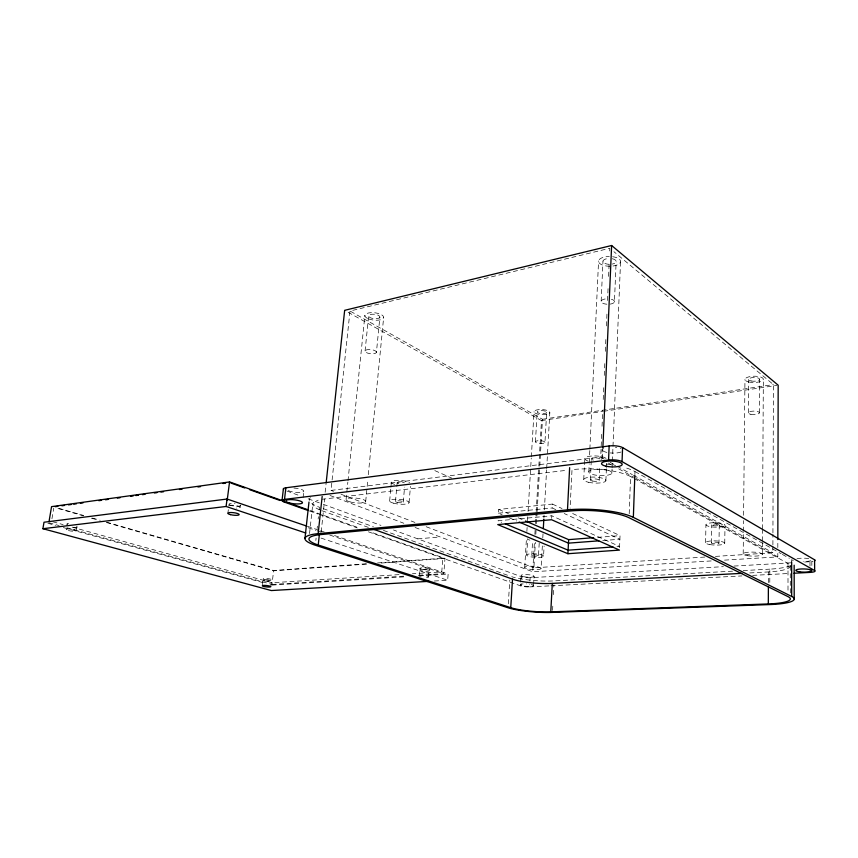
<?xml version="1.0" encoding="UTF-8"?>
<svg xmlns="http://www.w3.org/2000/svg" width="858" height="858" viewBox="0 0 858 858"><rect width="100%" height="100%" fill="white"/><g stroke="black" fill="none" stroke-linecap="round" stroke-linejoin="round"><path stroke-width="0.64" stroke-dasharray="4.29 3.22" d="M724.517 560.135L777.798 556.906L777.809 552.906M777.82 547.586L777.831 540.926M768.393 582.603L768.446 571.943A34.331 6.95 1.5 0 0 787.998 563.47L787.998 592.642M769.787 582.367L769.84 569.144A38.117 7.819 1.5 0 0 790.744 565.615M715.454 556.392L772.865 552.777L772.886 546.106M772.897 544.766L772.929 534.094M772.929 532.754L773.423 384.588L613.931 251.705M762.333 554.322L762.408 542.288M762.408 540.948L762.472 530.255M762.483 528.914L763.341 379.182M759.427 412.816L759.652 379.29M748.315 412.88L748.626 379.429M743.2 553.914L743.414 532.614M743.425 531.284L743.532 520.634M743.586 515.315L744.959 379.526M724.742 543.275L724.999 525.203A9.535 2.231 1.5 0 0 711.261 522.844A9.535 2.231 1.5 0 0 710.177 526.662A9.535 2.231 1.5 0 0 724.978 525.321M718.983 543.103A3.829 0.847 1.7 0 0 713.288 542.202A3.829 0.847 1.7 0 0 713.202 543.661A3.829 0.847 1.7 0 0 718.983 543.103L719.261 525.021M711.336 542.91L711.647 524.892M705.608 542.706L705.941 524.71M634.877 474.377L634.974 471.546A46.697 12.763 2.5 0 0 623.712 467.256M629.204 513.77L630.566 476.555A42.063 11.347 2.6 0 0 572.018 469.669L570.077 508.344M619.562 547.694L620.034 535.628L570.388 512.451M611.904 473.101A11.583 3.196 2.4 0 0 595.409 469.315A11.583 3.196 2.4 0 0 593.79 474.774A11.583 3.196 2.4 0 0 611.904 473.101L612.065 469.09M612.119 467.76L612.344 462.408M612.398 461.068L612.944 447.704M612.998 446.364L620.538 261.872M605.887 480.609L606.381 468.8M606.434 467.481L606.606 463.545M610.135 304.107A6.671 2.735 0.9 0 0 614.435 301.898L616.13 261.711M599.227 480.266L599.86 465.84M604.214 459.019L600.697 457.057L601.694 434.309M602.048 426.276L602.745 410.221M603.217 399.506L603.796 386.132M604.268 375.418L604.911 360.703M605.319 351.33L605.962 336.604M606.424 325.901L607.014 312.516M607.539 300.472L608.129 287.087M608.59 276.383L609.18 262.998M609.706 250.954L609.824 248.273L350 311.025L331.006 490.411L333.515 491.366M601.726 459.588L602.166 449.463M602.413 458.429L602.874 447.715M588.813 471.75L589.189 463.749M589.242 462.408L589.8 450.407M589.864 449.066L598.573 260.939M590.379 479.954L591.334 458.998M601.158 301.19L602.97 261.089M583.74 479.601L584.738 458.665M552.563 610.424L552.874 604.493M553.399 594.626L553.914 584.813M551.662 518.414L551.801 515.797L497.994 520.795L501.683 522.34M555.823 509.641L552.23 507.979L552.434 504.075L498.755 509.427L498.498 513.202L502.144 514.768M541.066 568.479A8.194 1.63 3.7 0 0 528.978 566.248A8.194 1.63 3.7 0 0 528.635 569.058A8.194 1.63 3.7 0 0 541.066 568.479L542.417 544.498M542.792 537.827L543.017 533.837M543.908 517.846L544.058 515.175M544.358 509.845L546.61 469.873M546.685 468.532L549.828 412.569A7.904 2.553 2.9 0 0 538.202 409.695A7.904 2.553 2.9 0 0 537.773 414.103A7.904 2.553 2.9 0 0 549.828 412.569M543.554 556.156A8.43 1.759 3.7 0 0 531.123 553.796A8.43 1.759 3.7 0 0 530.737 556.831A8.43 1.759 3.7 0 0 543.554 556.156L544.111 546.085M711.196 560.939L532.7 571.76L534.491 540.99M534.877 534.298L535.113 530.287M535.499 523.595L536.121 512.891M536.196 511.55L538.76 467.406M538.835 466.066L541.473 420.581L344.659 310.328M704.783 557.057L533.89 567.803L535.36 542.385M535.832 534.352L536.057 530.341M536.443 523.648L537.065 512.945M537.14 511.604L539.693 467.449M539.768 466.109L542.481 419.272L350 311.025M533.558 585.617L534.094 576.372M538.502 555.823A3.378 0.708 3.7 0 0 533.494 554.89A3.378 0.708 3.7 0 0 533.408 556.102A3.378 0.708 3.7 0 0 538.502 555.823L539.21 543.253M544.959 442.363A4.773 1.426 3.1 0 0 537.891 440.733A4.773 1.426 3.1 0 0 537.719 443.2A4.773 1.426 3.1 0 0 544.959 442.363L546.664 412.408A4.74 1.534 2.9 0 0 539.65 410.682A4.74 1.534 2.9 0 0 539.478 413.331A4.74 1.534 2.9 0 0 546.664 412.387M526.715 555.062L527.691 538.717M535.424 441.816L537.194 411.861M368.393 531.81L520.967 585.982A6.285 1.158 3.9 0 0 529.601 586.904L529.74 584.598M529.933 581.156L530.137 577.713L723.358 566.666M531.767 555.383L532.571 541.548M520.516 582.067L520.913 575.461M520.967 585.982L521.106 583.676M521.385 579.086L521.525 576.79L393.511 529.997M524.721 567.395L526.469 538.116M526.866 531.467L527.112 527.477M527.509 520.827L527.745 516.827M528.067 511.507L531.252 458.279M531.327 456.949L534.041 411.711M508.301 603.796L509.802 580.083M418.5 575.246L443.8 573.659L444.991 558.451L370.667 532.046M434.309 581.016L447.661 580.233L448.133 574.12L333.172 535.081M428.582 576.994L429.086 570.849A4.698 0.901 4.8 0 0 422.404 569.369A4.698 0.901 4.8 0 0 421.836 570.892A4.698 0.901 4.8 0 0 429.118 570.785M429.129 570.677L429.247 569.144M419.294 576.008L419.905 568.5M409.051 502.627L410.478 486.389M403.239 502.123L404.568 487.14M395.474 501.437L396.718 487.698M396.836 486.454L397.168 482.711M389.65 500.933L390.798 488.449M390.916 487.205L391.377 482.207M365.701 501.383L367.782 480.04M368.307 474.699L383.665 317.31M376.415 352.381A5.716 2.07 6 0 0 368.404 349.549A5.716 2.07 6 0 0 367.439 353.046A5.716 2.07 6 0 0 376.415 352.381L379.88 317.203A5.674 2.22 6.1 0 0 371.954 314.221A5.674 2.22 6.1 0 0 370.967 317.975A5.674 2.22 6.1 0 0 379.88 317.203M365.079 350.954L368.65 315.755M346.085 499.42L347.844 482.196M347.983 480.866L364.897 315.272M315.841 540.454L316.098 538.073M317.128 528.539L317.385 526.168M318.157 519.058L318.415 516.698M319.176 509.62L319.433 507.26A39.79 9.513 5.7 0 1 311.808 503.539M325.15 492.278L326.008 484.309M321.182 531.939L324.721 498.948L566.698 470.291M309.545 533.558L312.816 503.775M303.089 497.619L303.807 491.205M270.796 586.668L271.611 579.729M66.881 527.745L272.007 584.448L273.627 570.484L366.892 563.717M262.323 585.778L263.149 578.85M240.111 507.293L240.337 505.48M227.863 513.309L228.335 509.673M228.807 506.048L229.043 504.225A5.684 1.287 6.9 0 1 235.006 503.592M76.351 530.694L76.984 526.812M66.817 525.525L67.085 523.906M51.941 518.758L53.732 508.215M542.481 419.272L773.423 384.588M541.473 420.581L602.305 411.486M603.624 411.293L776.855 385.392M331.006 490.411L600.697 457.057M498.498 513.202L552.23 507.979M417.782 538.867L440.175 536.936M597.629 537.376L620.034 535.628M602.745 540.54L619.894 539.242L564.21 513.513M377.552 562.945L442.835 558.215L441.763 571.9L412.387 573.777M366.602 564.114L273.595 570.827L105.47 522.222M381.22 563.052L444.991 558.451M616.966 546.664L619.615 546.482L551.801 515.797M399.034 574.635L272.19 582.743L70.86 526.78M272.007 584.448L405.18 576.083M271.954 585.102L405.426 576.78M418.768 575.954L448.133 574.12M734.019 566.065L792.653 562.709M804.643 562.022L809.973 561.722A7.668 1.566 1 0 0 812.987 561.368M732.55 571.171L554.129 580.898A32.647 6.338 3.7 0 1 511.722 576.715M743.21 570.591L769.84 569.144M749.763 572.93L768.446 571.943M529.601 586.904L549.635 585.864M550.965 585.8L741.923 575.922M752.616 575.375L790.004 573.434M48.82 522.747L59.138 525.6M47.876 523.294L55.598 525.428M63.331 527.563L265.508 583.322M52.788 521.75L63.117 524.624M59.095 508.386L83.505 515.454M92.492 518.06L100.204 520.291M106.628 522.147L273.627 570.484M57.979 508.494L83.644 515.915M91.345 518.146L97.769 520.002M321.053 538.084L447.661 580.233M308.258 527.767L315.851 530.341M317.117 530.77L320.924 532.057M329.794 535.06L443.8 573.659M307.357 526.244L319.283 530.362M320.538 530.791L324.335 532.078M310.188 510.564L358.065 527.563M309.427 510.96L318.232 514.092M319.197 514.36L357.271 527.927M321.911 510.714L368.318 527.37M323.187 508.622L373.359 526.748M383.387 530.383L510.049 576.158M286.829 491.001L299.378 495.581M308.172 498.798L321.975 503.839M323.23 504.3L380.963 525.407M330.019 495.484L403.828 523.262M415.09 527.498L532.7 571.76M341.023 494.24L414.918 522.425M426.19 526.726L533.89 567.803M509.448 517.889L516.741 521.01M498.755 509.427L508.472 513.631M518.189 517.824L523.048 519.927M434.813 470.602L451.78 478.142M552.434 504.075L562.011 508.547M630.566 476.555L632.893 477.842M634.062 478.485L787.998 563.47M608.204 463.009L612.88 465.594M618.725 468.833L635.102 477.895M636.271 478.549L777.798 556.906M610.07 462.269L615.926 465.529M617.095 466.173L632.325 474.646M633.494 475.289L772.865 552.777M634.974 471.546L781.198 553.732M782.367 554.386L789.328 558.301M811.818 561.207L811.84 565.98M809.973 561.722L810.006 566.387M791.655 561.893L791.644 559.609A38.117 7.819 1.5 0 1 793.897 563.374M790.282 566.13L790.304 593.747M531.327 584.523A6.617 1.223 3.9 0 1 530.619 586.422A6.617 1.223 3.9 0 1 520.709 585.145A6.617 1.223 3.9 0 1 526.522 583.901M530.137 577.713A6.274 1.201 3.8 0 1 521.525 576.79M293.951 488.063A8.408 2.059 6.4 0 1 303.635 490.679A8.408 2.059 6.4 0 1 297.394 492.471A8.408 2.059 6.4 0 1 287.387 489.939M810.799 560.724A8.044 1.652 1 0 1 803.163 561.432M797.007 558.794A8.044 1.652 1 0 1 809.888 558.837M621.074 451.994A10.317 3.035 2.1 0 1 610.242 452.938M606.885 452.423A10.317 3.035 2.1 0 1 603.367 448.316M615.379 447.243A10.317 3.035 2.1 0 1 616.773 447.436M620.291 448.337A10.317 3.035 2.1 0 1 621.171 448.723M394.701 484.416A9.695 2.52 5.1 0 1 395.066 480.544A9.695 2.52 5.1 0 1 409.62 482.582M398.798 483.687A3.882 1.008 5.1 0 1 398.434 482.078A3.882 1.008 5.1 0 1 404.386 482.829M588.041 461.068A11.025 3.164 2.4 0 1 590.862 456.091A11.025 3.164 2.4 0 1 606.692 459.127M593.404 460.113A4.408 1.266 2.4 0 1 593.189 458A4.408 1.266 2.4 0 1 600.042 459.019M529.922 540.143A8.398 1.866 3.6 0 1 528.292 539.478M612.676 256.714A11.015 4.869 0.5 0 1 617.953 264.586A11.015 4.869 0.5 0 1 599.613 263.385A11.015 4.869 0.5 0 1 609.287 256.488M612.301 258.751A6.607 2.917 0.5 0 1 616.162 261.443A6.607 2.917 0.5 0 1 612.28 264.071M609.083 264.296A6.607 2.917 0.5 0 1 602.938 261.336A6.607 2.917 0.5 0 1 609.073 258.473M611.411 299.26A6.671 2.735 0.9 0 1 614.435 301.898M606.863 304.215A6.671 2.735 0.9 0 1 601.168 301.137A6.671 2.735 0.9 0 1 608.268 298.788M319.916 509.942A35.843 8.462 5.7 0 1 318.2 500.182M322.372 499.27A35.843 8.462 5.7 0 1 324.721 498.948M606.413 464.028A46.697 12.763 2.5 0 1 615.658 465.433M309.298 500.471A39.79 9.513 5.7 0 1 310.478 497.629M240.197 505.19A5.684 1.287 6.9 0 1 235.424 506.22A5.684 1.287 6.9 0 1 229.043 504.257M67.546 524.431A5.159 0.976 8 0 1 68.576 523.466M229.44 505.491A5.695 1.276 6.9 0 1 238.792 506.338A5.695 1.276 6.9 0 1 236.132 508.086M76.727 526.565A5.159 0.965 8 0 1 75.783 527.423A5.159 0.965 8 0 1 70.849 527.069M419.358 575.954A4.698 0.879 4.8 0 1 424.345 575.654A4.698 0.879 4.8 0 1 428.625 576.855A4.698 0.879 4.8 0 1 424.635 577.423M421.171 576.984A4.698 0.879 4.8 0 1 420.431 576.801M523.755 576.715A6.607 1.276 3.8 0 0 534.073 576.437A6.607 1.276 3.8 0 0 524.688 574.581A6.607 1.276 3.8 0 0 523.755 576.715M393.5 503.174A9.738 2.381 5.1 0 0 408.987 502.874A9.738 2.381 5.1 0 0 395.581 499.238A9.738 2.381 5.1 0 0 393.5 503.174M397.254 502.402A3.893 0.955 5.1 0 0 403.228 502.155A3.893 0.955 5.1 0 0 397.576 500.782A3.893 0.955 5.1 0 0 397.254 502.402M709.856 544.583A9.567 2.102 1.7 0 0 724.72 543.382A9.567 2.102 1.7 0 0 710.939 540.969A9.567 2.102 1.7 0 0 709.856 544.583M713.513 525.675A3.807 0.89 1.5 0 0 719.261 525.053A3.807 0.89 1.5 0 0 713.588 524.131A3.807 0.89 1.5 0 0 713.513 525.675M588.567 482.293A11.079 2.992 2.5 0 0 605.855 480.759A11.079 2.992 2.5 0 0 590.025 477.187A11.079 2.992 2.5 0 0 588.567 482.293M592.352 480.995A4.429 1.201 2.5 0 0 599.227 480.362A4.429 1.201 2.5 0 0 592.835 478.946A4.429 1.201 2.5 0 0 592.352 480.995M748.83 381.971A9.191 3.132 -0.9 0 0 763.298 379.504A9.191 3.132 -0.9 0 0 750.332 376.544A9.191 3.132 -0.9 0 0 748.83 381.971M747.221 555.619A9.577 2.016 1.4 0 0 762.29 554.525A9.577 2.016 1.4 0 0 748.777 552.177A9.577 2.016 1.4 0 0 747.221 555.619M751.179 380.984A5.513 1.877 -0.9 0 0 759.652 379.354A5.513 1.877 -0.9 0 0 751.587 377.724A5.513 1.877 -0.9 0 0 751.179 380.984M750.889 414.339A5.556 1.759 -0.4 0 0 759.427 412.88A5.556 1.759 -0.4 0 0 751.308 411.304A5.556 1.759 -0.4 0 0 750.889 414.339M368.747 318.951A9.449 3.689 6.1 0 0 383.612 317.685A9.449 3.689 6.1 0 0 370.431 312.709A9.449 3.689 6.1 0 0 368.747 318.951M350.225 501.941A9.867 2.392 5.6 0 0 365.669 501.63A9.867 2.392 5.6 0 0 351.748 497.94A9.867 2.392 5.6 0 0 350.225 501.941M421.964 569.358A4.698 0.901 4.8 0 0 429.247 569.251A4.698 0.901 4.8 0 0 422.533 567.835A4.698 0.901 4.8 0 0 421.964 569.358M264.961 579.643A4.258 0.729 6.1 0 0 271.6 579.783A4.258 0.729 6.1 0 0 265.583 578.442A4.258 0.729 6.1 0 0 264.961 579.643M264.8 581.016A4.258 0.729 6.1 0 0 271.439 581.166A4.258 0.729 6.1 0 0 265.422 579.826A4.258 0.729 6.1 0 0 264.8 581.016M68.404 530.555A5.169 0.955 7.9 0 0 76.383 530.898A5.169 0.955 7.9 0 0 69.069 528.978A5.169 0.955 7.9 0 0 68.404 530.555"/><path stroke-width="1.29" d="M777.831 539.596L778.174 385.188L611.625 245.506L344.659 310.328L326.147 482.979M319.369 534.437L318.232 544.991L510.746 607.657A29.601 4.987 3.9 0 0 550.782 611.861L768.307 603.935L768.382 586.604M791.655 561.893L791.687 596.471L633.343 517.374L634.845 475.332M622.597 447.576L814.585 559.791L814.65 570.559L622.05 461.625L622.597 447.576A9.867 2.906 2 0 0 609.148 445.956L285.864 487.784A8.012 1.963 6.4 0 0 283.698 489.532M308.161 510.521L284.234 502.037A8.033 1.888 6.4 0 1 284.513 499.377L608.558 460.027L609.148 445.956M602.874 447.715L611.625 245.506M791.687 596.471A38.438 6.843 2 0 1 769.69 604.579L552.455 612.408A32.883 5.534 3.9 0 1 508.054 607.764L315.326 545.238A40.144 8.344 5.6 0 1 318.157 533.644L567.492 509.866L569.637 467.642M567.932 553.71L497.737 524.592L551.587 519.723L619.476 550.107L567.932 553.71L568.629 539.639L525.482 520.978M550.782 611.861L552.305 583.408L741.762 573.359M543.318 528.507L543.833 519.176M510.746 607.657L512.526 579.15L373.327 529.171M318.157 533.644L322.168 496.471M304.965 538.298L308.977 502.069M284.234 502.037L284.406 500.589M284.513 499.377L285.864 487.784M282.035 500.45L283.387 488.899M227.059 499.034L44.005 522.232L42.9 528.71L226.094 506.467L227.059 499.034L306.649 526.061M227.177 500.311L229.558 481.917L283.741 501.158M49.035 521.514L51.566 506.638L229.558 481.917M55.277 506.713L57.915 506.349M61.883 505.802L64.522 505.437M68.479 504.89L71.128 504.525M73.767 504.161L76.405 503.796M80.373 503.249L83.012 502.885M98.863 500.686L101.501 500.321M105.47 499.774L108.108 499.41M117.353 498.123L119.991 497.758M130.555 496.299L133.204 495.935M135.843 495.57L138.481 495.205M142.449 494.658L145.088 494.294M154.333 493.007L156.971 492.642M160.939 492.095L163.578 491.731M179.429 489.532L182.068 489.167M197.919 486.979L200.558 486.615M223.016 483.504L225.654 483.14M568.629 539.639L593.672 537.687M598.787 540.84L568.457 543.146L519.176 522.061M613.009 546.954L568.103 550.182L505.373 523.884M428.957 581.327L271.31 590.551L42.9 528.71M794.004 573.23L810.038 572.404A7.679 1.512 1.2 0 0 814.65 570.559M226.094 506.467L305.856 533.022M293.811 504.74L307.668 509.663M230.877 483.033L244.755 487.955M249.807 489.746L280.083 500.493M810.027 571.063L810.038 572.404M794.154 565.207L794.208 599.12M814.585 559.791A7.668 1.566 1 0 1 814.607 560.842M608.558 460.027A9.899 2.81 2.2 0 1 622.05 461.625M768.307 603.935A34.588 6.167 2 0 0 787.998 596.621L629.064 517.76A42.46 10.103 2.9 0 0 569.948 511.014L320.903 534.577A36.133 7.497 5.6 0 0 318.232 544.991M552.305 583.408A29.397 5.631 3.7 0 1 512.526 579.15M567.492 509.866A47.179 11.218 2.9 0 1 633.343 517.374M605.995 466.194A10.36 2.928 2.2 0 0 622.189 464.586A10.36 2.928 2.2 0 0 607.443 461.186A10.36 2.928 2.2 0 0 605.995 466.194M799.72 571.814A8.065 1.587 1.2 0 0 811.883 570.709A8.065 1.587 1.2 0 0 799.86 569.069A8.065 1.587 1.2 0 0 799.72 571.814M289.682 503.013A8.43 1.984 6.3 0 0 302.52 502.745A8.43 1.984 6.3 0 0 290.24 499.613A8.43 1.984 6.3 0 0 289.682 503.013M264.135 586.561A4.258 0.708 6 0 0 270.785 586.711A4.258 0.708 6 0 0 264.757 585.392A4.258 0.708 6 0 0 264.135 586.561M230.405 514.628A5.706 1.244 6.8 0 0 239.178 514.65A5.706 1.244 6.8 0 0 230.995 512.516A5.706 1.244 6.8 0 0 230.405 514.628"/></g></svg>
